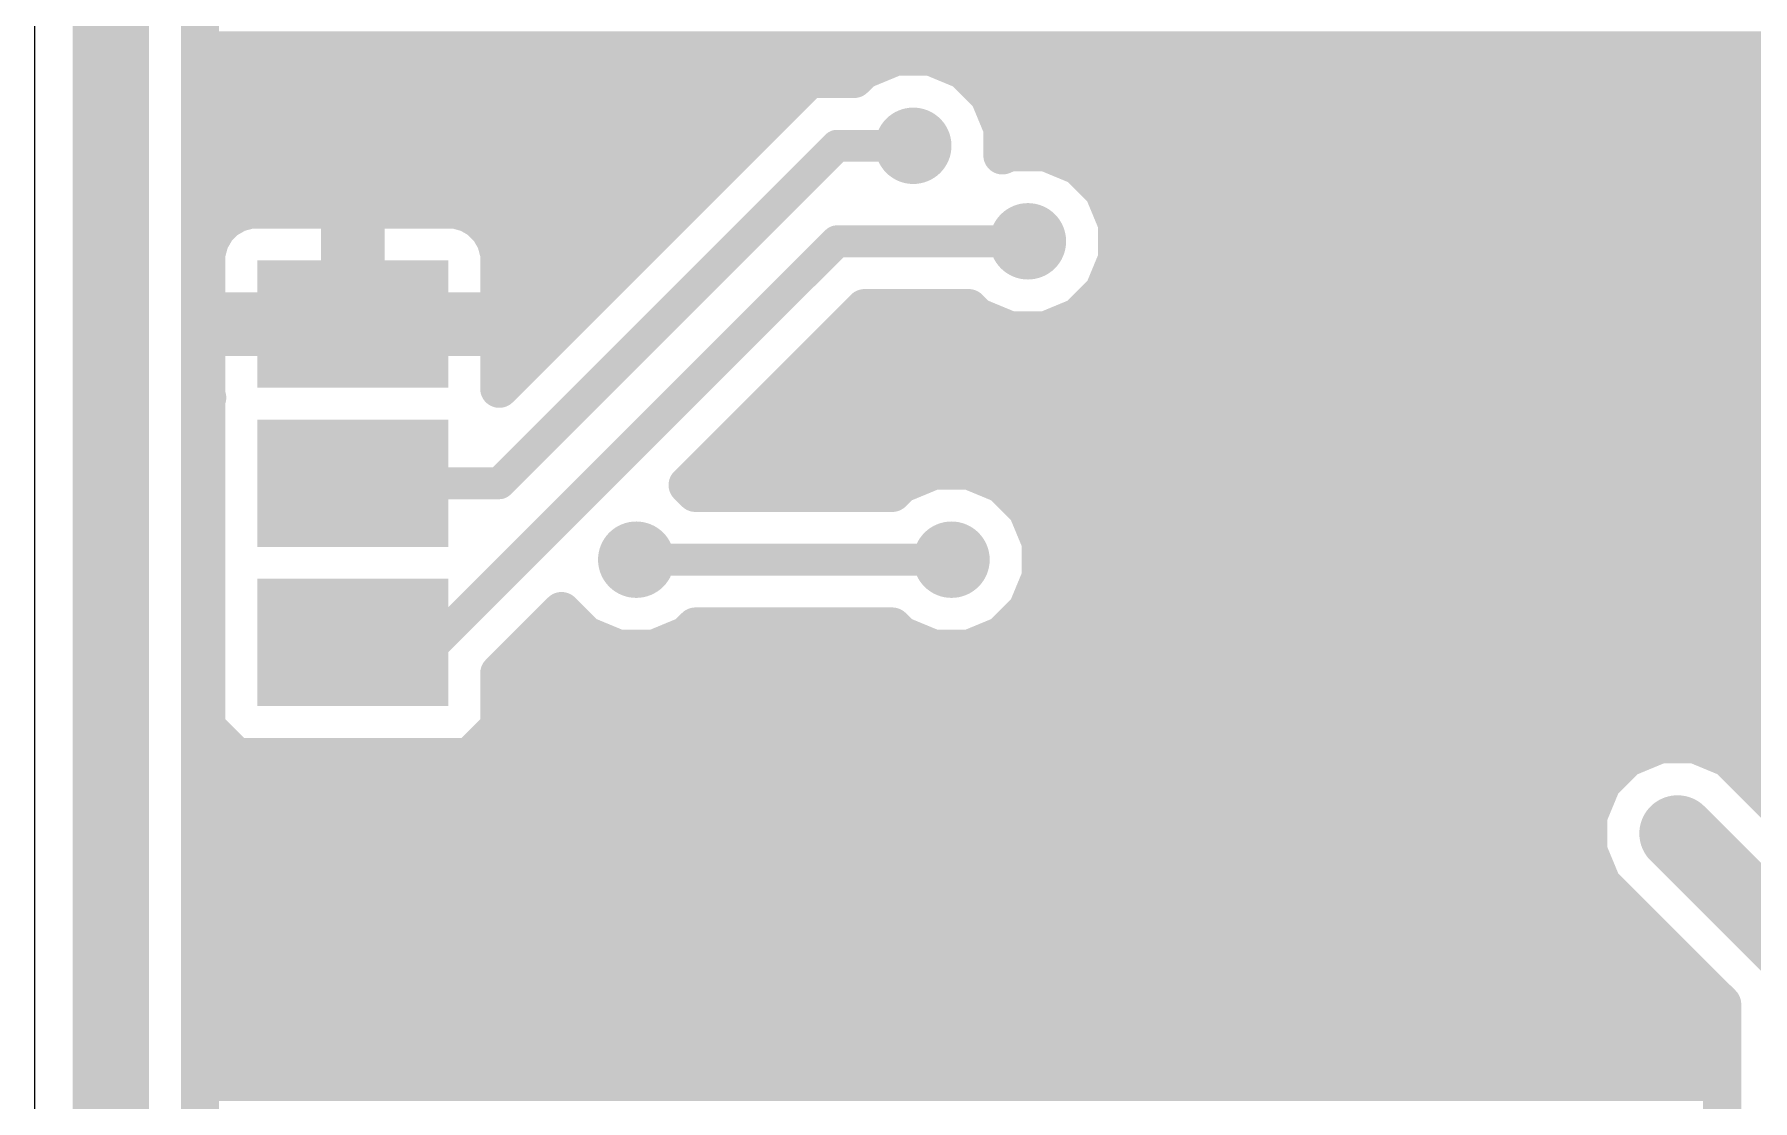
# Model space of a CAD drawing. Extents: x 0 to 81, y 1 to 51.1.
# Drawn here: x 0 to 13.71, y 21.19 to 29.69 of the extents above; entities that cross this region are included whole.
import ezdxf

# ---------------------------------------------------------------- set-up
doc = ezdxf.new("R2010")
doc.units = 0
for name, color, linetype in [('16', 175, 'CONTINUOUS'), ('18', 82, 'CONTINUOUS'), ('20', 7, 'CONTINUOUS')]:
    doc.layers.add(name, color=color, linetype=linetype)

# ---------------------------------------------------------------- blocks, each defined once
blk = doc.blocks.new('RECT')
blk.add_solid([(-0.5, -0.5), (0.5, -0.5), (-0.5, 0.5), (0.5, 0.5)])
blk = doc.blocks.new('ROUNDV')
at = {"const_width": 0.5}
blk.add_lwpolyline([(0, -0.25, 1), (0, 0.25, 1), (0, -0.25)], format="xyb", dxfattribs=at)

msp = doc.modelspace()

# ---------------------------------------------------------------- linework, layer by layer
at = {"layer": '16'}
for points, const_width in [([(0.6096, 31.6992), (0.6096, 28.8036)], 0.6096), ([(1.3208, 18.2989), (1.3208, 31.4046)], 0.3048), ([(1.3208, 29.5656), (30.7835, 29.5656)], 0.3048), ([(6.8689, 29.5148), (6.6075, 29.4065)], 0.3048), ([(7.1519, 29.5148), (6.8689, 29.5148)], 0.3048), ([(7.4133, 29.4065), (7.1519, 29.5148)], 0.3048), ([(6.1799, 29.337), (3.7084, 26.8655)], 0.3048), ([(6.538, 29.337), (6.1799, 29.337)], 0.3048), ([(6.6075, 29.4065), (6.538, 29.337)], 0.3048), ([(7.6133, 29.2065), (7.4133, 29.4065)], 0.3048), ([(1.3208, 29.2608), (6.1037, 29.2608)], 0.3048), ([(7.559, 29.2608), (30.4787, 29.2608)], 0.3048), ([(7.7216, 28.9451), (7.6133, 29.2065)], 0.3048), ([(0.6096, 28.8036), (0.6096, 28.4988)], 0.6096), ([(1.3208, 28.956), (5.7989, 28.956)], 0.3048), ([(7.7171, 28.956), (30.1739, 28.956)], 0.3048), ([(7.7216, 28.7272), (7.7216, 28.9451)], 0.3048), ([(6.4008, 28.8036), (3.7084, 26.1112)], 0.254), ([(7.0104, 28.8036), (6.4008, 28.8036)], 0.254), ([(0.6096, 28.4988), (0.6096, 24.5364)], 0.6096), ([(1.3208, 28.6512), (5.4941, 28.6512)], 0.3048), ([(7.7833, 28.7528), (7.7216, 28.7272)], 0.3048), ([(8.0663, 28.7528), (7.7833, 28.7528)], 0.3048), ([(8.3277, 28.6445), (8.0663, 28.7528)], 0.3048), ([(8.3115, 28.6512), (27.6454, 28.6512)], 0.3048), ([(8.5277, 28.4445), (8.3277, 28.6445)], 0.3048), ([(8.636, 28.1831), (8.5277, 28.4445)], 0.3048), ([(1.3208, 28.3464), (5.1893, 28.3464)], 0.3048), ([(1.6211, 28.2679), (1.5285, 28.2144)], 0.3048), ([(1.7245, 28.2956), (1.6211, 28.2679)], 0.3048), ([(2.4384, 28.2956), (1.7245, 28.2956)], 0.3048), ([(2.4384, 27.4828), (2.4384, 28.2956)], 0.3048), ([(3.3555, 28.2956), (2.6416, 28.2956)], 0.3048), ([(2.6416, 28.2956), (2.6416, 27.4828)], 0.3048), ([(3.4589, 28.2679), (3.3555, 28.2956)], 0.3048), ([(3.5515, 28.2144), (3.4589, 28.2679)], 0.3048), ([(8.5683, 28.3464), (27.4873, 28.3464)], 0.3048), ([(1.4528, 28.1387), (1.3993, 28.0461)], 0.3048), ([(1.5285, 28.2144), (1.4528, 28.1387)], 0.3048), ([(3.6272, 28.1387), (3.5515, 28.2144)], 0.3048), ([(3.6807, 28.0461), (3.6272, 28.1387)], 0.3048), ([(8.636, 27.9001), (8.636, 28.1831)], 0.3048), ([(1.3208, 28.0416), (1.3981, 28.0416)], 0.3048), ([(1.3993, 28.0461), (1.3716, 27.9427)], 0.3048), ([(2.4384, 28.0416), (2.6416, 28.0416)], 0.3048), ([(6.4008, 28.0416), (3.3528, 24.9936)], 0.254), ([(3.7084, 27.9427), (3.6807, 28.0461)], 0.3048), ([(3.6819, 28.0416), (4.8845, 28.0416)], 0.3048), ([(6.6294, 28.0416), (6.4008, 28.0416)], 0.254), ([(6.858, 28.0416), (6.6294, 28.0416)], 0.254), ([(6.858, 28.0416), (7.9248, 28.0416)], 0.254), ([(8.636, 28.0416), (27.4873, 28.0416)], 0.3048), ([(1.3716, 27.9427), (1.3716, 27.4828)], 0.3048), ([(3.7084, 27.4828), (3.7084, 27.9427)], 0.3048), ([(8.5277, 27.6387), (8.636, 27.9001)], 0.3048), ([(1.3208, 27.7368), (1.3716, 27.7368)], 0.3048), ([(2.4384, 27.7368), (2.6416, 27.7368)], 0.3048), ([(3.7084, 27.7368), (4.5797, 27.7368)], 0.3048), ([(8.5683, 27.7368), (27.6454, 27.7368)], 0.3048), ([(8.3277, 27.4387), (8.5277, 27.6387)], 0.3048), ([(1.3208, 27.432), (2.4384, 27.432)], 0.3048), ([(1.3716, 27.4828), (2.4384, 27.4828)], 0.3048), ([(2.6416, 27.4828), (2.4384, 27.4828)], 0.3048), ([(2.4384, 27.4828), (2.4384, 27.2796)], 0.3048), ([(2.6416, 27.2796), (2.6416, 27.4828)], 0.3048), ([(2.6416, 27.4828), (3.7084, 27.4828)], 0.3048), ([(2.6416, 27.432), (4.2749, 27.432)], 0.3048), ([(5.2108, 26.0972), (6.6217, 27.5082)], 0.3048), ([(6.5455, 27.432), (7.538, 27.432)], 0.3048), ([(6.6217, 27.5082), (7.4524, 27.5082)], 0.3048), ([(7.4524, 27.5082), (7.5219, 27.4387)], 0.3048), ([(7.5219, 27.4387), (7.7833, 27.3304)], 0.3048), ([(8.0663, 27.3304), (8.3277, 27.4387)], 0.3048), ([(8.3116, 27.432), (42.2148, 27.432)], 0.3048), ([(2.4384, 27.2796), (1.3716, 27.2796)], 0.3048), ([(1.3716, 27.2796), (1.3716, 26.8197)], 0.3048), ([(3.7084, 27.2796), (2.6416, 27.2796)], 0.3048), ([(3.7084, 26.8655), (3.7084, 27.2796)], 0.3048), ([(7.7833, 27.3304), (8.0663, 27.3304)], 0.3048), ([(1.3208, 27.1272), (1.3716, 27.1272)], 0.3048), ([(3.7084, 27.1272), (3.9701, 27.1272)], 0.3048), ([(6.2407, 27.1272), (42.2559, 27.1272)], 0.3048), ([(1.3208, 26.8224), (1.3716, 26.8224)], 0.3048), ([(1.3716, 26.8197), (1.3784, 26.7943)], 0.3048), ([(1.3784, 26.7943), (1.3716, 26.7875)], 0.3048), ([(1.3716, 26.7875), (1.3716, 24.1649)], 0.3048), ([(5.9359, 26.8224), (19.2061, 26.8224)], 0.3048), ([(1.3208, 26.5176), (1.3716, 26.5176)], 0.3048), ([(5.6311, 26.5176), (19.1516, 26.5176)], 0.3048), ([(1.3208, 26.2128), (1.3716, 26.2128)], 0.3048), ([(5.3263, 26.2128), (19.1516, 26.2128)], 0.3048), ([(7.1737, 26.2128), (6.9123, 26.1045)], 0.3048), ([(7.4567, 26.2128), (7.1737, 26.2128)], 0.3048), ([(7.7181, 26.1045), (7.4567, 26.2128)], 0.3048), ([(3.7084, 26.1112), (2.54, 26.1112)], 0.254), ([(5.273, 26.035), (5.2108, 26.0972)], 0.3048), ([(6.8428, 26.035), (5.273, 26.035)], 0.3048), ([(6.9123, 26.1045), (6.8428, 26.035)], 0.3048), ([(7.9181, 25.9045), (7.7181, 26.1045)], 0.3048), ([(1.3208, 25.908), (1.3716, 25.908)], 0.3048), ([(7.9146, 25.908), (19.1516, 25.908)], 0.3048), ([(8.0264, 25.6431), (7.9181, 25.9045)], 0.3048), ([(8.0264, 25.3601), (8.0264, 25.6431)], 0.3048), ([(1.3208, 25.6032), (1.3716, 25.6032)], 0.3048), ([(8.0264, 25.6032), (19.1516, 25.6032)], 0.3048), ([(5.1816, 25.5016), (4.8006, 25.5016)], 0.254), ([(7.3152, 25.5016), (5.1816, 25.5016)], 0.254), ([(7.9181, 25.0987), (8.0264, 25.3601)], 0.3048), ([(1.3208, 25.2984), (1.3716, 25.2984)], 0.3048), ([(8.0008, 25.2984), (19.2881, 25.2984)], 0.3048), ([(3.8862, 24.7727), (4.205, 25.0914)], 0.3048), ([(4.205, 25.0914), (4.3977, 24.8987)], 0.3048), ([(7.7181, 24.8987), (7.9181, 25.0987)], 0.3048), ([(1.3208, 24.9936), (1.3716, 24.9936)], 0.3048), ([(3.3528, 24.9936), (3.2004, 24.8412)], 0.254), ([(4.1071, 24.9936), (4.3028, 24.9936)], 0.3048), ([(5.2035, 24.8987), (5.273, 24.9682)], 0.3048), ([(5.273, 24.9682), (6.8428, 24.9682)], 0.3048), ([(6.8428, 24.9682), (6.9123, 24.8987)], 0.3048), ([(7.813, 24.9936), (30.3246, 24.9936)], 0.3048), ([(3.2004, 24.8412), (2.54, 24.8412)], 0.254), ([(4.3977, 24.8987), (4.6591, 24.7904)], 0.3048), ([(4.9421, 24.7904), (5.2035, 24.8987)], 0.3048), ([(6.9123, 24.8987), (7.1737, 24.7904)], 0.3048), ([(7.4567, 24.7904), (7.7181, 24.8987)], 0.3048), ([(0.6096, 24.5364), (0.6096, 24.0792)], 0.6096), ([(1.3208, 24.6888), (1.3716, 24.6888)], 0.3048), ([(3.7338, 24.6203), (3.8862, 24.7727)], 0.3048), ([(3.8023, 24.6888), (30.988, 24.6888)], 0.3048), ([(4.6591, 24.7904), (4.9421, 24.7904)], 0.3048), ([(7.1737, 24.7904), (7.4567, 24.7904)], 0.3048), ([(0.6096, 24.0792), (0.6096, 24.5364)], 0.4064), ([(3.7084, 24.5949), (3.7338, 24.6203)], 0.3048), ([(3.7084, 24.1649), (3.7084, 24.5949)], 0.3048), ([(1.3208, 24.384), (1.3716, 24.384)], 0.3048), ([(3.7084, 24.384), (31.0291, 24.384)], 0.3048), ([(0.6096, 24.0792), (0.6096, 18.4404)], 0.6096), ([(1.3716, 24.1649), (1.6097, 23.9268)], 0.3048), ([(3.4703, 23.9268), (3.7084, 24.1649)], 0.3048), ([(1.3208, 24.0792), (1.4573, 24.0792)], 0.3048), ([(3.6227, 24.0792), (30.5865, 24.0792)], 0.3048), ([(12.9649, 24.0284), (12.7035, 23.9201)], 0.3048), ([(13.2479, 24.0284), (12.9649, 24.0284)], 0.3048), ([(13.5093, 23.9201), (13.2479, 24.0284)], 0.3048), ([(1.6097, 23.9268), (3.4703, 23.9268)], 0.3048), ([(12.7035, 23.9201), (12.5035, 23.7201)], 0.3048), ([(14.7761, 22.6533), (13.5093, 23.9201)], 0.3048), ([(1.3208, 23.7744), (12.5578, 23.7744)], 0.3048), ([(12.5035, 23.7201), (12.3952, 23.4587)], 0.3048), ([(13.655, 23.7744), (30.0912, 23.7744)], 0.3048), ([(1.3208, 23.4696), (12.3997, 23.4696)], 0.3048), ([(12.3952, 23.4587), (12.3952, 23.1757)], 0.3048), ([(14.1732, 22.2504), (13.1064, 23.3172)], 0.6096), ([(1.3208, 23.1648), (12.3997, 23.1648)], 0.3048), ([(12.3952, 23.1757), (12.5035, 22.9143)], 0.3048), ([(8.7376, 23.0632), (8.636, 22.9616)], 0.4064), ([(8.8392, 23.0632), (8.7376, 23.0632)], 0.4064), ([(12.5035, 22.9143), (13.462, 21.9558)], 0.3048), ([(1.3208, 22.86), (12.5578, 22.86)], 0.3048), ([(11.43, 22.098), (11.43, 22.5552)], 0.8128), ([(1.3208, 22.5552), (12.8626, 22.5552)], 0.3048), ([(12.4968, 21.6408), (11.43, 22.098)], 0.8128), ([(1.3208, 22.2504), (13.1674, 22.2504)], 0.3048), ([(1.3208, 21.9456), (13.462, 21.9456)], 0.3048), ([(13.462, 21.9558), (13.462, 20.2801)], 0.3048), ([(1.3208, 21.6408), (13.462, 21.6408)], 0.3048), ([(1.3208, 21.336), (13.462, 21.336)], 0.3048)]:
    msp.add_lwpolyline(points, dxfattribs=dict(at, const_width=const_width))
for points, const_width in [([(1.3208, 29.6418, 1), (1.3208, 29.4894)], 0.1524), ([(6.8689, 29.591, 1), (6.8689, 29.4386)], 0.1524), ([(6.8981, 29.4444, 1), (6.8398, 29.5852)], 0.1524), ([(7.181, 29.5852, 1), (7.1227, 29.4444)], 0.1524), ([(7.1519, 29.4386, 1), (7.1519, 29.591)], 0.1524), ([(6.1799, 29.4132, 1), (6.1799, 29.2608)], 0.1524), ([(6.2337, 29.2831, 1), (6.126, 29.3909)], 0.1524), ([(6.4841, 29.3909, 1), (6.5919, 29.2831)], 0.1524), ([(6.5784, 29.4769, 1), (6.6367, 29.3361)], 0.1524), ([(6.538, 29.2608, 1), (6.538, 29.4132)], 0.1524), ([(6.6614, 29.3526, 1), (6.5537, 29.4604)], 0.1524), ([(7.4671, 29.4604, 1), (7.3594, 29.3526)], 0.1524), ([(7.3841, 29.3361, 1), (7.4424, 29.4769)], 0.1524), ([(1.3208, 29.337, 1), (1.3208, 29.1846)], 0.1524), ([(6.1037, 29.1846, 1), (6.1037, 29.337)], 0.1524), ([(7.559, 29.337, 1), (7.559, 29.1846)], 0.1524), ([(7.6837, 29.2356, 1), (7.5429, 29.1773)], 0.1524), ([(7.5594, 29.1526, 1), (7.6672, 29.2603)], 0.1524), ([(0.762, 28.8036, 1), (0.4572, 28.8036)], 0.3048), ([(1.3208, 29.0322, 1), (1.3208, 28.8798)], 0.1524), ([(5.7989, 28.8798, 1), (5.7989, 29.0322)], 0.1524), ([(7.7171, 29.0322, 1), (7.7171, 28.8798)], 0.1524), ([(7.7978, 28.9451, 1), (7.6454, 28.9451)], 0.1524), ([(0.4572, 28.8036, 1), (0.762, 28.8036)], 0.3048), ([(6.4008, 28.8671, 1), (6.4008, 28.7401)], 0.127), ([(6.4457, 28.7587, 1), (6.3559, 28.8485)], 0.127), ([(7.0104, 28.7401, 1), (7.0104, 28.8671)], 0.127), ([(7.6512, 28.9159, 1), (7.792, 28.9742)], 0.1524), ([(0.762, 28.4988, 1), (0.4572, 28.4988)], 0.3048), ([(1.3208, 28.7274, 1), (1.3208, 28.575)], 0.1524), ([(5.4941, 28.575, 1), (5.4941, 28.7274)], 0.1524), ([(7.6924, 28.7976, 1), (7.7508, 28.6568)], 0.1524), ([(7.6454, 28.7272, 1), (7.7978, 28.7272)], 0.1524), ([(7.7833, 28.829, 1), (7.7833, 28.6766)], 0.1524), ([(7.8125, 28.6824, 1), (7.7542, 28.8232)], 0.1524), ([(8.0954, 28.8232, 1), (8.0371, 28.6824)], 0.1524), ([(8.0663, 28.6766, 1), (8.0663, 28.829)], 0.1524), ([(8.3115, 28.7274, 1), (8.3115, 28.575)], 0.1524), ([(8.3815, 28.6984, 1), (8.2738, 28.5906)], 0.1524), ([(8.2985, 28.5741, 1), (8.3568, 28.7149)], 0.1524), ([(0.4572, 28.4988, 1), (0.762, 28.4988)], 0.3048), ([(8.5981, 28.4736, 1), (8.4573, 28.4153)], 0.1524), ([(8.4738, 28.3906, 1), (8.5816, 28.4983)], 0.1524), ([(1.3208, 28.4226, 1), (1.3208, 28.2702)], 0.1524), ([(1.6014, 28.3415, 1), (1.6409, 28.1943)], 0.1524), ([(1.6592, 28.2019, 1), (1.583, 28.3339)], 0.1524), ([(1.7245, 28.3718, 1), (1.7245, 28.2194)], 0.1524), ([(1.7442, 28.222, 1), (1.7048, 28.3692)], 0.1524), ([(2.5146, 28.2956, 1), (2.3622, 28.2956)], 0.1524), ([(2.4384, 28.2194, 1), (2.4384, 28.3718)], 0.1524), ([(2.6416, 28.3718, 1), (2.6416, 28.2194)], 0.1524), ([(2.7178, 28.2956, 1), (2.5654, 28.2956)], 0.1524), ([(3.3752, 28.3692, 1), (3.3358, 28.222)], 0.1524), ([(3.3555, 28.2194, 1), (3.3555, 28.3718)], 0.1524), ([(3.497, 28.3339, 1), (3.4208, 28.2019)], 0.1524), ([(3.4391, 28.1943, 1), (3.4786, 28.3415)], 0.1524), ([(5.1893, 28.2702, 1), (5.1893, 28.4226)], 0.1524), ([(8.5683, 28.4226, 1), (8.5683, 28.2702)], 0.1524), ([(1.3989, 28.1926, 1), (1.5067, 28.0849)], 0.1524), ([(1.5188, 28.1006, 1), (1.3868, 28.1768)], 0.1524), ([(1.4904, 28.2804, 1), (1.5666, 28.1484)], 0.1524), ([(1.5823, 28.1605, 1), (1.4746, 28.2683)], 0.1524), ([(3.6054, 28.2683, 1), (3.4977, 28.1605)], 0.1524), ([(3.5134, 28.1484, 1), (3.5896, 28.2804)], 0.1524), ([(3.6932, 28.1768, 1), (3.5612, 28.1006)], 0.1524), ([(3.5733, 28.0849, 1), (3.6811, 28.1926)], 0.1524), ([(8.7122, 28.1831, 1), (8.5598, 28.1831)], 0.1524), ([(8.5656, 28.1539, 1), (8.7064, 28.2122)], 0.1524), ([(1.3208, 28.1178, 1), (1.3208, 27.9654)], 0.1524), ([(1.3333, 28.0842, 1), (1.4653, 28.008)], 0.1524), ([(1.4729, 28.0263, 1), (1.3257, 28.0658)], 0.1524), ([(1.3981, 27.9654, 1), (1.3981, 28.1178)], 0.1524), ([(2.4384, 28.1178, 1), (2.4384, 27.9654)], 0.1524), ([(2.6416, 27.9654, 1), (2.6416, 28.1178)], 0.1524), ([(3.7543, 28.0658, 1), (3.6071, 28.0263)], 0.1524), ([(3.6819, 28.1178, 1), (3.6819, 27.9654)], 0.1524), ([(3.6147, 28.008, 1), (3.7467, 28.0842)], 0.1524), ([(4.8845, 27.9654, 1), (4.8845, 28.1178)], 0.1524), ([(6.4008, 28.1051, 1), (6.4008, 27.9781)], 0.127), ([(6.4457, 27.9967, 1), (6.3559, 28.0865)], 0.127), ([(6.6294, 28.1051, 1), (6.6294, 27.9781)], 0.127), ([(6.6294, 27.9781, 1), (6.6294, 28.1051)], 0.127), ([(6.858, 28.1051, 1), (6.858, 27.9781)], 0.127), ([(6.858, 27.9781, 1), (6.858, 28.1051)], 0.127), ([(7.9248, 27.9781, 1), (7.9248, 28.1051)], 0.127), ([(8.636, 28.1178, 1), (8.636, 27.9654)], 0.1524), ([(1.4478, 27.9427, 1), (1.2954, 27.9427)], 0.1524), ([(1.298, 27.9624, 1), (1.4452, 27.923)], 0.1524), ([(3.7846, 27.9427, 1), (3.6322, 27.9427)], 0.1524), ([(3.6348, 27.923, 1), (3.782, 27.9624)], 0.1524), ([(8.5598, 27.9001, 1), (8.7122, 27.9001)], 0.1524), ([(8.7064, 27.871, 1), (8.5656, 27.9293)], 0.1524), ([(1.3208, 27.813, 1), (1.3208, 27.6606)], 0.1524), ([(1.3716, 27.6606, 1), (1.3716, 27.813)], 0.1524), ([(2.4384, 27.813, 1), (2.4384, 27.6606)], 0.1524), ([(2.6416, 27.6606, 1), (2.6416, 27.813)], 0.1524), ([(3.7084, 27.813, 1), (3.7084, 27.6606)], 0.1524), ([(4.5797, 27.6606, 1), (4.5797, 27.813)], 0.1524), ([(8.5683, 27.813, 1), (8.5683, 27.6606)], 0.1524), ([(8.4573, 27.6679, 1), (8.5981, 27.6096)], 0.1524), ([(8.5816, 27.5849, 1), (8.4738, 27.6926)], 0.1524), ([(1.3208, 27.5082, 1), (1.3208, 27.3558)], 0.1524), ([(1.3716, 27.559, 1), (1.3716, 27.4066)], 0.1524), ([(1.2954, 27.4828, 1), (1.4478, 27.4828)], 0.1524), ([(2.4384, 27.559, 1), (2.4384, 27.4066)], 0.1524), ([(2.5146, 27.4828, 1), (2.3622, 27.4828)], 0.1524), ([(2.3622, 27.4828, 1), (2.5146, 27.4828)], 0.1524), ([(2.4384, 27.4066, 1), (2.4384, 27.559)], 0.1524), ([(2.4384, 27.3558, 1), (2.4384, 27.5082)], 0.1524), ([(2.7178, 27.4828, 1), (2.5654, 27.4828)], 0.1524), ([(2.6416, 27.559, 1), (2.6416, 27.4066)], 0.1524), ([(2.6416, 27.5082, 1), (2.6416, 27.3558)], 0.1524), ([(2.5654, 27.4828, 1), (2.7178, 27.4828)], 0.1524), ([(2.6416, 27.4066, 1), (2.6416, 27.559)], 0.1524), ([(3.6322, 27.4828, 1), (3.7846, 27.4828)], 0.1524), ([(3.7084, 27.4066, 1), (3.7084, 27.559)], 0.1524), ([(4.2749, 27.3558, 1), (4.2749, 27.5082)], 0.1524), ([(6.5455, 27.5082, 1), (6.5455, 27.3558)], 0.1524), ([(6.6217, 27.5844, 1), (6.6217, 27.432)], 0.1524), ([(6.6756, 27.4543, 1), (6.5679, 27.5621)], 0.1524), ([(7.5063, 27.5621, 1), (7.3985, 27.4543)], 0.1524), ([(7.5511, 27.5091, 1), (7.4928, 27.3683)], 0.1524), ([(7.4524, 27.432, 1), (7.4524, 27.5844)], 0.1524), ([(7.4681, 27.3848, 1), (7.5758, 27.4926)], 0.1524), ([(7.538, 27.3558, 1), (7.538, 27.5082)], 0.1524), ([(8.3116, 27.5082, 1), (8.3116, 27.3558)], 0.1524), ([(8.2738, 27.4926, 1), (8.3815, 27.3848)], 0.1524), ([(8.3568, 27.3683, 1), (8.2985, 27.5091)], 0.1524), ([(1.3716, 27.3558, 1), (1.3716, 27.2034)], 0.1524), ([(1.4478, 27.2796, 1), (1.2954, 27.2796)], 0.1524), ([(2.4384, 27.2034, 1), (2.4384, 27.3558)], 0.1524), ([(2.6416, 27.3558, 1), (2.6416, 27.2034)], 0.1524), ([(3.7846, 27.2796, 1), (3.6322, 27.2796)], 0.1524), ([(3.7084, 27.2034, 1), (3.7084, 27.3558)], 0.1524), ([(7.7833, 27.4066, 1), (7.7833, 27.2542)], 0.1524), ([(7.7542, 27.26, 1), (7.8125, 27.4008)], 0.1524), ([(8.0371, 27.4008, 1), (8.0954, 27.26)], 0.1524), ([(8.0663, 27.2542, 1), (8.0663, 27.4066)], 0.1524), ([(1.3208, 27.2034, 1), (1.3208, 27.051)], 0.1524), ([(1.3716, 27.051, 1), (1.3716, 27.2034)], 0.1524), ([(2.3622, 27.2796, 1), (2.5146, 27.2796)], 0.1524), ([(2.5654, 27.2796, 1), (2.7178, 27.2796)], 0.1524), ([(3.7084, 27.2034, 1), (3.7084, 27.051)], 0.1524), ([(3.9701, 27.051, 1), (3.9701, 27.2034)], 0.1524), ([(6.2407, 27.2034, 1), (6.2407, 27.051)], 0.1524), ([(1.3208, 26.8986, 1), (1.3208, 26.7462)], 0.1524), ([(1.4452, 26.8394, 1), (1.298, 26.8)], 0.1524), ([(1.4478, 26.7875, 1), (1.2954, 26.7875)], 0.1524), ([(1.3177, 26.8414, 1), (1.4255, 26.7336)], 0.1524), ([(1.2954, 26.8197, 1), (1.4478, 26.8197)], 0.1524), ([(1.3048, 26.7746, 1), (1.452, 26.8141)], 0.1524), ([(1.4323, 26.7404, 1), (1.3245, 26.8482)], 0.1524), ([(1.3716, 26.7462, 1), (1.3716, 26.8986)], 0.1524), ([(3.6545, 26.9194, 1), (3.7623, 26.8117)], 0.1524), ([(3.6322, 26.8655, 1), (3.7846, 26.8655)], 0.1524), ([(5.9359, 26.8986, 1), (5.9359, 26.7462)], 0.1524), ([(1.3208, 26.5938, 1), (1.3208, 26.4414)], 0.1524), ([(1.3716, 26.4414, 1), (1.3716, 26.5938)], 0.1524), ([(5.6311, 26.5938, 1), (5.6311, 26.4414)], 0.1524), ([(1.3208, 26.289, 1), (1.3208, 26.1366)], 0.1524), ([(1.3716, 26.1366, 1), (1.3716, 26.289)], 0.1524), ([(5.3263, 26.289, 1), (5.3263, 26.1366)], 0.1524), ([(7.1737, 26.289, 1), (7.1737, 26.1366)], 0.1524), ([(7.2029, 26.1424, 1), (7.1446, 26.2832)], 0.1524), ([(7.4858, 26.2832, 1), (7.4275, 26.1424)], 0.1524), ([(7.4567, 26.1366, 1), (7.4567, 26.289)], 0.1524), ([(2.54, 26.1747, 1), (2.54, 26.0477)], 0.127), ([(3.6635, 26.1561, 1), (3.7533, 26.0663)], 0.127), ([(3.7084, 26.0477, 1), (3.7084, 26.1747)], 0.127), ([(5.2646, 26.1511, 1), (5.1569, 26.0433)], 0.1524), ([(5.1569, 26.1511, 1), (5.2646, 26.0433)], 0.1524), ([(5.273, 26.1112, 1), (5.273, 25.9588)], 0.1524), ([(6.8832, 26.1749, 1), (6.9415, 26.0341)], 0.1524), ([(6.8428, 25.9588, 1), (6.8428, 26.1112)], 0.1524), ([(6.9662, 26.0506, 1), (6.8585, 26.1584)], 0.1524), ([(7.7719, 26.1584, 1), (7.6642, 26.0506)], 0.1524), ([(7.6889, 26.0341, 1), (7.7472, 26.1749)], 0.1524), ([(1.3208, 25.9842, 1), (1.3208, 25.8318)], 0.1524), ([(1.3716, 25.8318, 1), (1.3716, 25.9842)], 0.1524), ([(5.2191, 25.9811, 1), (5.3269, 26.0889)], 0.1524), ([(6.7889, 26.0889, 1), (6.8967, 25.9811)], 0.1524), ([(7.9146, 25.9842, 1), (7.9146, 25.8318)], 0.1524), ([(7.9885, 25.9336, 1), (7.8477, 25.8753)], 0.1524), ([(7.8642, 25.8506, 1), (7.972, 25.9583)], 0.1524), ([(8.1026, 25.6431, 1), (7.9502, 25.6431)], 0.1524), ([(1.3208, 25.6794, 1), (1.3208, 25.527)], 0.1524), ([(1.3716, 25.527, 1), (1.3716, 25.6794)], 0.1524), ([(8.0264, 25.6794, 1), (8.0264, 25.527)], 0.1524), ([(7.956, 25.6139, 1), (8.0968, 25.6722)], 0.1524), ([(4.8006, 25.5651, 1), (4.8006, 25.4381)], 0.127), ([(5.1816, 25.5651, 1), (5.1816, 25.4381)], 0.127), ([(5.1816, 25.4381, 1), (5.1816, 25.5651)], 0.127), ([(7.3152, 25.4381, 1), (7.3152, 25.5651)], 0.127), ([(8.0968, 25.331, 1), (7.956, 25.3893)], 0.1524), ([(1.3208, 25.3746, 1), (1.3208, 25.2222)], 0.1524), ([(1.3716, 25.2222, 1), (1.3716, 25.3746)], 0.1524), ([(8.0008, 25.3746, 1), (8.0008, 25.2222)], 0.1524), ([(7.9502, 25.3601, 1), (8.1026, 25.3601)], 0.1524), ([(4.2589, 25.1453, 1), (4.1511, 25.0376)], 0.1524), ([(4.2589, 25.0376, 1), (4.1511, 25.1453)], 0.1524), ([(7.972, 25.0449, 1), (7.8642, 25.1526)], 0.1524), ([(1.3208, 25.0698, 1), (1.3208, 24.9174)], 0.1524), ([(1.3716, 24.9174, 1), (1.3716, 25.0698)], 0.1524), ([(3.3079, 25.0385, 1), (3.3977, 24.9487)], 0.127), ([(3.3977, 24.9487, 1), (3.3079, 25.0385)], 0.127), ([(4.1071, 25.0698, 1), (4.1071, 24.9174)], 0.1524), ([(4.3028, 24.9174, 1), (4.3028, 25.0698)], 0.1524), ([(5.273, 25.0444, 1), (5.273, 24.892)], 0.1524), ([(5.3269, 24.9143, 1), (5.2191, 25.0221)], 0.1524), ([(6.8967, 25.0221, 1), (6.7889, 24.9143)], 0.1524), ([(6.8428, 24.892, 1), (6.8428, 25.0444)], 0.1524), ([(7.813, 25.0698, 1), (7.813, 24.9174)], 0.1524), ([(7.8477, 25.1279, 1), (7.9885, 25.0696)], 0.1524), ([(2.54, 24.9047, 1), (2.54, 24.7777)], 0.127), ([(3.1555, 24.8861, 1), (3.2453, 24.7963)], 0.127), ([(3.2004, 24.7777, 1), (3.2004, 24.9047)], 0.127), ([(4.4269, 24.9691, 1), (4.3686, 24.8283)], 0.1524), ([(4.3439, 24.8448, 1), (4.4516, 24.9526)], 0.1524), ([(5.1496, 24.9526, 1), (5.2573, 24.8448)], 0.1524), ([(5.2326, 24.8283, 1), (5.1743, 24.9691)], 0.1524), ([(6.9415, 24.9691, 1), (6.8832, 24.8283)], 0.1524), ([(6.8585, 24.8448, 1), (6.9662, 24.9526)], 0.1524), ([(7.6642, 24.9526, 1), (7.7719, 24.8448)], 0.1524), ([(7.7472, 24.8283, 1), (7.6889, 24.9691)], 0.1524), ([(0.762, 24.5364, 1), (0.4572, 24.5364)], 0.3048), ([(1.3208, 24.765, 1), (1.3208, 24.6126)], 0.1524), ([(1.3716, 24.6126, 1), (1.3716, 24.765)], 0.1524), ([(3.8023, 24.765, 1), (3.8023, 24.6126)], 0.1524), ([(3.8323, 24.8265, 1), (3.9401, 24.7188)], 0.1524), ([(3.9401, 24.7188, 1), (3.8323, 24.8265)], 0.1524), ([(4.6591, 24.8666, 1), (4.6591, 24.7142)], 0.1524), ([(4.63, 24.72, 1), (4.6883, 24.8608)], 0.1524), ([(4.9129, 24.8608, 1), (4.9712, 24.72)], 0.1524), ([(4.9421, 24.7142, 1), (4.9421, 24.8666)], 0.1524), ([(7.1737, 24.8666, 1), (7.1737, 24.7142)], 0.1524), ([(7.1446, 24.72, 1), (7.2029, 24.8608)], 0.1524), ([(7.4275, 24.8608, 1), (7.4858, 24.72)], 0.1524), ([(7.4567, 24.7142, 1), (7.4567, 24.8666)], 0.1524), ([(0.4572, 24.5364, 1), (0.762, 24.5364)], 0.3048), ([(0.7112, 24.5364, 1), (0.508, 24.5364)], 0.2032), ([(3.7846, 24.5949, 1), (3.6322, 24.5949)], 0.1524), ([(3.6545, 24.6487, 1), (3.7623, 24.541)], 0.1524), ([(3.6799, 24.6741, 1), (3.7877, 24.5664)], 0.1524), ([(3.7877, 24.5664, 1), (3.6799, 24.6741)], 0.1524), ([(1.3208, 24.4602, 1), (1.3208, 24.3078)], 0.1524), ([(1.3716, 24.3078, 1), (1.3716, 24.4602)], 0.1524), ([(3.7084, 24.4602, 1), (3.7084, 24.3078)], 0.1524), ([(0.762, 24.0792, 1), (0.4572, 24.0792)], 0.3048), ([(1.4255, 24.2187, 1), (1.3177, 24.111)], 0.1524), ([(3.7623, 24.111, 1), (3.6545, 24.2187)], 0.1524), ([(0.4572, 24.0792, 1), (0.762, 24.0792)], 0.3048), ([(0.508, 24.0792, 1), (0.7112, 24.0792)], 0.2032), ([(1.3208, 24.1554, 1), (1.3208, 24.003)], 0.1524), ([(1.2954, 24.1649, 1), (1.4478, 24.1649)], 0.1524), ([(1.4573, 24.003, 1), (1.4573, 24.1554)], 0.1524), ([(3.6227, 24.1554, 1), (3.6227, 24.003)], 0.1524), ([(3.6322, 24.1649, 1), (3.7846, 24.1649)], 0.1524), ([(12.9649, 24.1046, 1), (12.9649, 23.9522)], 0.1524), ([(12.9941, 23.958, 1), (12.9358, 24.0988)], 0.1524), ([(13.277, 24.0988, 1), (13.2187, 23.958)], 0.1524), ([(13.2479, 23.9522, 1), (13.2479, 24.1046)], 0.1524), ([(1.6097, 24.003, 1), (1.6097, 23.8506)], 0.1524), ([(1.5558, 23.8729, 1), (1.6635, 23.9807)], 0.1524), ([(3.4165, 23.9807, 1), (3.5242, 23.8729)], 0.1524), ([(3.4703, 23.8506, 1), (3.4703, 24.003)], 0.1524), ([(12.6744, 23.9905, 1), (12.7327, 23.8497)], 0.1524), ([(12.7574, 23.8662, 1), (12.6497, 23.974)], 0.1524), ([(13.5631, 23.974, 1), (13.4554, 23.8662)], 0.1524), ([(13.4801, 23.8497, 1), (13.5384, 23.9905)], 0.1524), ([(1.3208, 23.8506, 1), (1.3208, 23.6982)], 0.1524), ([(12.4496, 23.7739, 1), (12.5574, 23.6662)], 0.1524), ([(12.5739, 23.6909, 1), (12.4331, 23.7492)], 0.1524), ([(12.5578, 23.6982, 1), (12.5578, 23.8506)], 0.1524), ([(13.655, 23.8506, 1), (13.655, 23.6982)], 0.1524), ([(1.3208, 23.5458, 1), (1.3208, 23.3934)], 0.1524), ([(12.4714, 23.4587, 1), (12.319, 23.4587)], 0.1524), ([(12.3997, 23.3934, 1), (12.3997, 23.5458)], 0.1524), ([(13.2142, 23.425, 1), (12.9986, 23.2094)], 0.3048), ([(12.3248, 23.4878, 1), (12.4656, 23.4295)], 0.1524), ([(1.3208, 23.241, 1), (1.3208, 23.0886)], 0.1524), ([(12.4656, 23.2049, 1), (12.3248, 23.1466)], 0.1524), ([(12.3997, 23.0886, 1), (12.3997, 23.241)], 0.1524), ([(8.7376, 23.1648, 1), (8.7376, 22.9616)], 0.2032), ([(8.8094, 22.9914, 1), (8.6658, 23.135)], 0.2032), ([(8.8392, 22.9616, 1), (8.8392, 23.1648)], 0.2032), ([(12.319, 23.1757, 1), (12.4714, 23.1757)], 0.1524), ([(8.5642, 23.0334, 1), (8.7078, 22.8898)], 0.2032), ([(12.5574, 22.9682, 1), (12.4496, 22.8605)], 0.1524), ([(1.3208, 22.9362, 1), (1.3208, 22.7838)], 0.1524), ([(11.6332, 22.5552, 1), (11.2268, 22.5552)], 0.4064), ([(12.4331, 22.8852, 1), (12.5739, 22.9435)], 0.1524), ([(12.5578, 22.7838, 1), (12.5578, 22.9362)], 0.1524), ([(1.3208, 22.6314, 1), (1.3208, 22.479)], 0.1524), ([(12.8626, 22.479, 1), (12.8626, 22.6314)], 0.1524), ([(11.51, 22.2848, 1), (11.35, 21.9112)], 0.4064), ([(1.3208, 22.3266, 1), (1.3208, 22.1742)], 0.1524), ([(13.1674, 22.1742, 1), (13.1674, 22.3266)], 0.1524), ([(11.2268, 22.098, 1), (11.6332, 22.098)], 0.4064), ([(1.3208, 22.0218, 1), (1.3208, 21.8694)], 0.1524), ([(13.5382, 21.9558, 1), (13.3858, 21.9558)], 0.1524), ([(13.4081, 21.9019, 1), (13.5159, 22.0097)], 0.1524), ([(13.462, 21.8694, 1), (13.462, 22.0218)], 0.1524), ([(12.4168, 21.454, 1), (12.5768, 21.8276)], 0.4064), ([(1.3208, 21.717, 1), (1.3208, 21.5646)], 0.1524), ([(13.462, 21.5646, 1), (13.462, 21.717)], 0.1524), ([(1.3208, 21.4122, 1), (1.3208, 21.2598)], 0.1524), ([(13.462, 21.2598, 1), (13.462, 21.4122)], 0.1524)]:
    msp.add_lwpolyline(points, format="xyb", dxfattribs=dict(at, const_width=const_width))
at = {"layer": '20'}
msp.add_line((0, 51), (0, 1), dxfattribs=at)

# ---------------------------------------------------------------- block references
at = {"layer": '16', "xscale": 1.016, "yscale": 1.524, "rotation": 90}
for p in [(2.54, 27.3812), (2.54, 26.1112), (2.54, 24.8412)]:
    msp.add_blockref('RECT', p, dxfattribs=at)
at = {"layer": '18'}
for p, xscale, yscale in [((7.0104, 28.8036), 0.6096, 0.6096), ((0.6096, 28.4988), 0.6096, 0.6096), ((7.9248, 28.0416), 0.6096, 0.6096), ((4.8006, 25.5016), 0.6096, 0.6096), ((7.3152, 25.5016), 0.6096, 0.6096), ((0.6096, 24.0792), 0.6096, 0.6096), ((13.1064, 23.3172), 0.6096, 0.6096), ((8.8392, 23.0632), 0.6096, 0.6096), ((12.4968, 21.6408), 0.9048, 0.9048)]:
    msp.add_blockref('ROUNDV', p, dxfattribs=dict(at, xscale=xscale, yscale=yscale))

doc.saveas('drawing.dxf')
